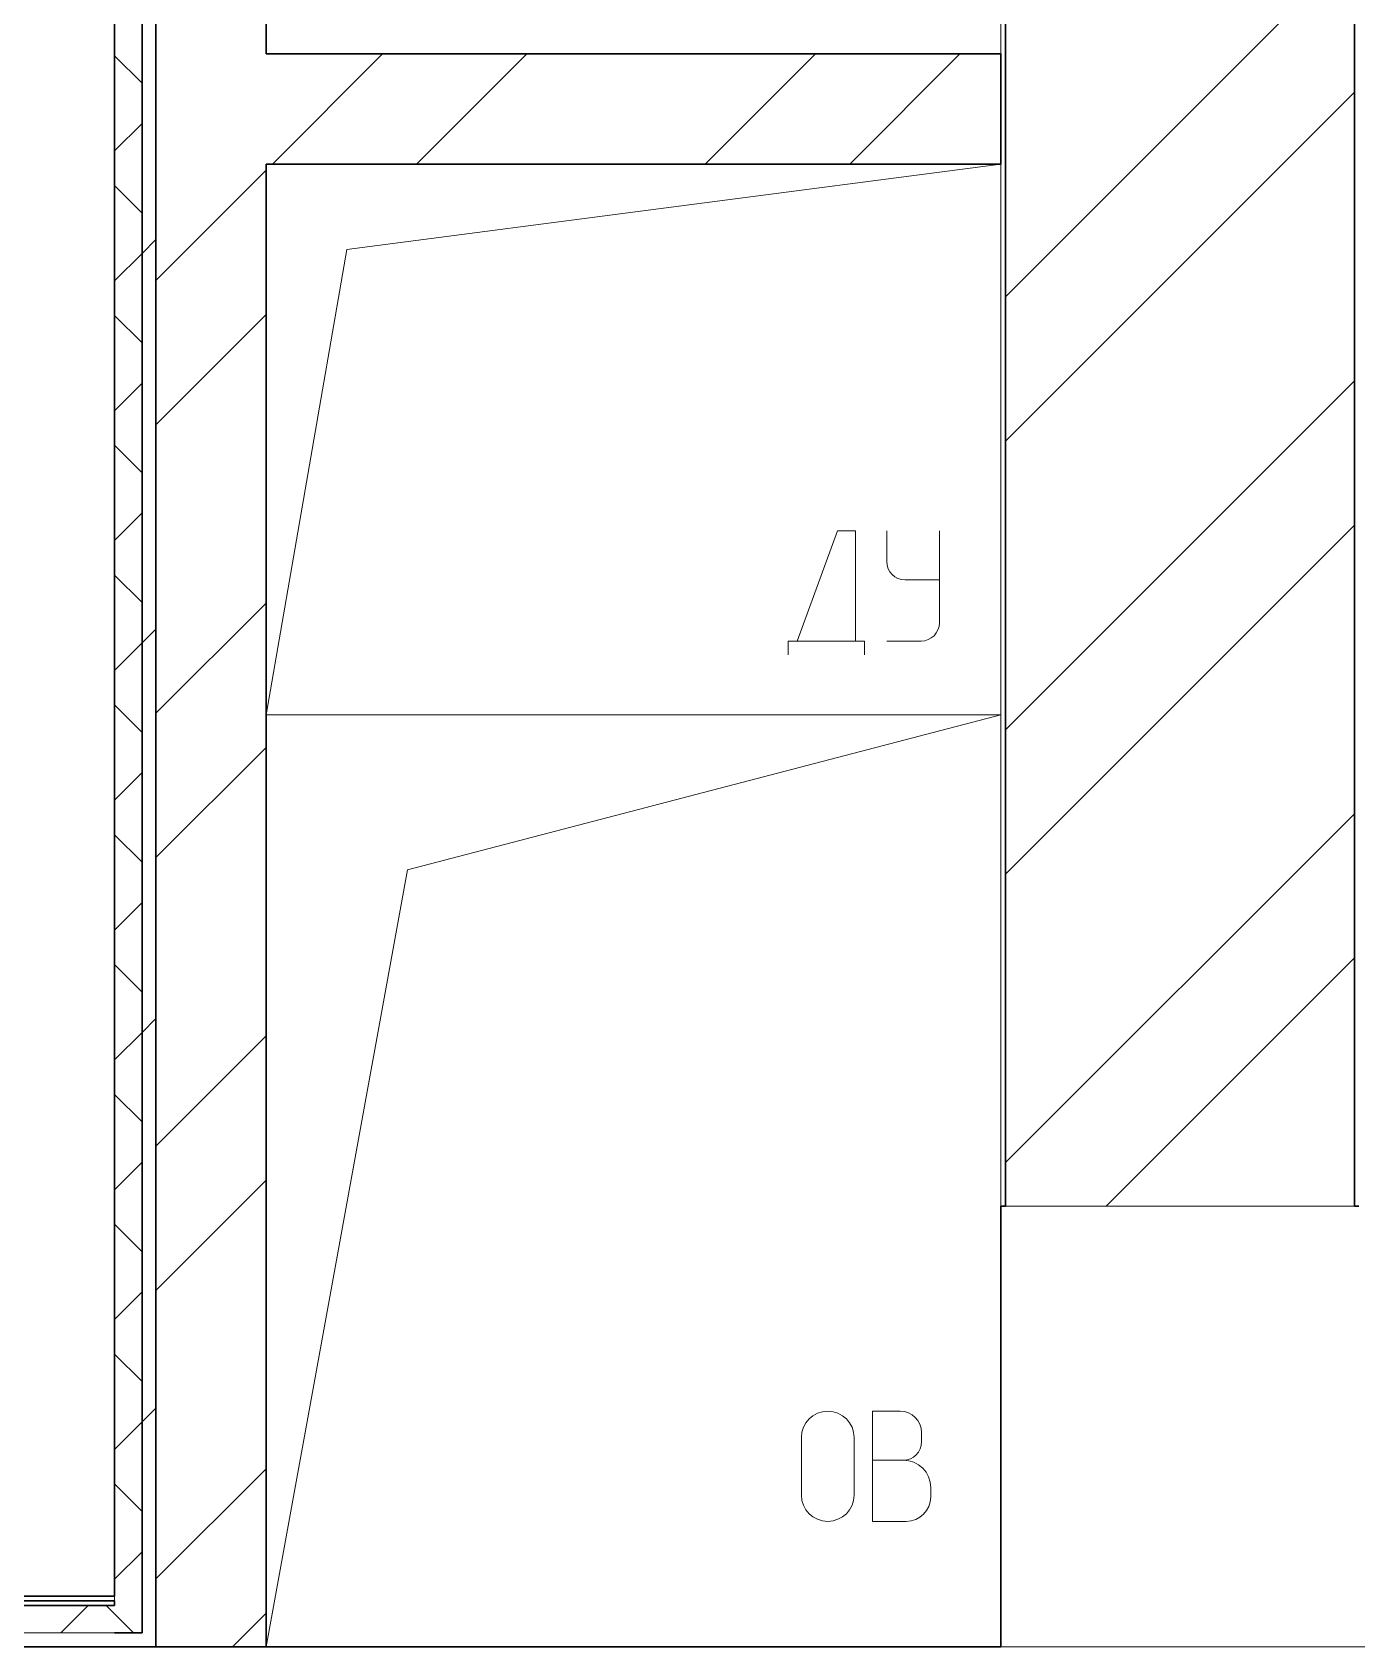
# Model space of a CAD drawing. Header units: millimetres. Extents: x -325553 to 627452, y -28539 to 738858.
# Drawn here: x 130722 to 132164, y 454879 to 456637 of the extents above; entities that cross this region are included whole.
import ezdxf

# ---------------------------------------------------------------- set-up
doc = ezdxf.new("R2010")
doc.units = ezdxf.units.MM
doc.linetypes.add('ADSK_Линия сетки', pattern=[25, 20, -2.5, 0, -2.5])
for name, color, linetype, lineweight in [('Оси', 252, 'Continuous', 9), ('Стены внутренние', 7, 'Continuous', 18), ('Стены наружные', 7, 'Continuous', 18), ('Стены штриховка', 7, 'Continuous', 9)]:
    doc.layers.add(name, color=color, linetype=linetype, lineweight=lineweight)

# ---------------------------------------------------------------- blocks, each defined once
blk = doc.blocks.new('2 этаж')
at = {"color": 251, "lineweight": 18, "true_color": 0x636466}
for p, q in [((130324.1, 18482.7), (131036, 18575.7)), ((131036, 18575.7), (131036, 17975.7)), ((130236, 17975.7), (130324.1, 18482.7)), ((130858.1, 18176.1), (130814.4, 18056.1)), ((130877.7, 18176.1), (130858.1, 18176.1)), ((130877.7, 18056.1), (130877.7, 18176.1)), ((130911.8, 18142.7), (130911.8, 18176.1)), ((130969.2, 18076.1), (130969.2, 18176.1)), ((130969.2, 18122.7), (130931.8, 18122.7)), ((130804.4, 18056.1), (130804.4, 18041.1)), ((130814.4, 18056.1), (130804.4, 18056.1)), ((130814.4, 18056.1), (130877.7, 18056.1)), ((130877.7, 18056.1), (130887.7, 18056.1)), ((130887.7, 18056.1), (130887.7, 18041.1)), ((130911.8, 18056.1), (130949.2, 18056.1)), ((131036, 17975.7), (130236, 17975.7)), ((130236, 17975.7), (131036, 17975.7)), ((131036, 17975.7), (130390.1, 17806.9)), ((131036, 17975.7), (131036, 17440.7)), ((130236, 16960.7), (130390.1, 17806.9)), ((130926.5, 17217.2), (130896.5, 17217.2)), ((130896.5, 17217.2), (130896.5, 17097.2)), ((130818.9, 17125.9), (130818.9, 17188.5)), ((130876.3, 17125.9), (130876.3, 17188.5)), ((130949.8, 17183.9), (130949.8, 17193.9)), ((130929.8, 17163.9), (130896.5, 17163.9)), ((130959.8, 17123.9), (130959.8, 17133.9)), ((130896.5, 17097.2), (130933.1, 17097.2))]:
    blk.add_line(p, q, dxfattribs=at)
for centre, radius, start, end in [((130931.8, 18142.7), 20, 180, 270), ((130949.2, 18076.1), 20, 270, 0), ((130847.6, 17188.5), 28.7, 0, 180), ((130926.5, 17193.9), 23.3, 0, 90), ((130929.8, 17183.9), 20, 270, 0), ((130929.8, 17133.9), 30, 0, 90), ((130847.6, 17125.9), 28.7, 180, 0), ((130933.1, 17123.9), 26.7, 270, 0)]:
    blk.add_arc(centre, radius, start, end, dxfattribs=at)
at = {"layer": 'Оси', "color": 251, "linetype": 'ADSK_Линия сетки', "ltscale": 100, "true_color": 0x636466}
blk.add_line((165326, 16960.7), (93603.7, 16960.7), dxfattribs=at)
at = {"layer": 'Стены внутренние', "color": 251, "true_color": 0x636466}
for p, q in [((131036, 18695.7), (131036, 19190.7)), ((131036, 17440.7), (131036, 18575.7)), ((131421, 17440.7), (131041, 17440.7))]:
    blk.add_line(p, q, dxfattribs=at)
at = {"layer": 'Стены внутренние', "color": 251, "lineweight": 30, "true_color": 0x636466}
for p, q in [((131036, 17440.7), (131036, 16960.7)), ((131041, 17440.7), (131036, 17440.7)), ((131426, 17440.7), (131421, 17440.7)), ((129796, 16960.7), (130116, 16960.7)), ((130236, 16960.7), (131036, 16960.7))]:
    blk.add_line(p, q, dxfattribs=at)
at = {"layer": 'Стены наружные', "color": 251, "lineweight": 30, "true_color": 0x636466}
for p, q in [((130071, 17015.7), (130071, 19620.7)), ((130101, 16975.7), (130101, 19620.7)), ((130116, 19605.7), (130116, 16960.7)), ((130236, 19485.7), (130236, 18695.7)), ((131041, 19190.7), (131041, 17440.7)), ((131421, 19190.7), (131421, 17440.7)), ((130236, 18695.7), (131036, 18695.7)), ((131036, 18575.7), (131036, 18695.7)), ((131036, 18575.7), (130236, 18575.7)), ((130236, 18575.7), (130236, 16960.7)), ((130071, 17015.7), (112936, 17015.7)), ((112936, 17010.7), (130071, 17010.7)), ((129796, 17005.7), (130071, 17005.7)), ((130071, 17005.7), (130071, 17010.7)), ((130101, 16975.7), (130071, 16975.7)), ((130236, 16960.7), (129796, 16960.7)), ((130116, 16960.7), (130116, 16960.7))]:
    blk.add_line(p, q, dxfattribs=at)
at = {"layer": 'Стены наружные', "color": 251, "linetype": 'Continuous', "lineweight": 9, "true_color": 0x636466}
for p, q in [((131041, 18431), (131421, 18811)), ((131041, 18431), (131421, 18811)), ((130101, 18663.6), (130071, 18693.6)), ((130242.9, 18575.7), (130362.9, 18695.7)), ((130400, 18575.7), (130520, 18695.7)), ((130714.3, 18575.7), (130834.3, 18695.7)), ((130871.5, 18575.7), (130991.5, 18695.7)), ((131041, 18273.8), (131421, 18653.8)), ((131041, 18273.8), (131421, 18653.8)), ((130071, 18589.9), (130101, 18619.9)), ((130101, 18522.2), (130071, 18552.2)), ((130116, 18448.9), (130236, 18568.9)), ((130101, 18478.4), (130116, 18493.4)), ((130071, 18448.4), (130101, 18478.4)), ((130116, 18291.7), (130236, 18411.7)), ((130101, 18380.8), (130071, 18410.8)), ((130071, 18307), (130101, 18337)), ((131041, 17959.5), (131421, 18339.5)), ((131041, 17959.5), (131421, 18339.5)), ((130101, 18239.4), (130071, 18269.4)), ((130071, 18165.6), (130101, 18195.6)), ((131041, 17802.3), (131421, 18182.3)), ((131041, 17802.3), (131421, 18182.3)), ((130101, 18098), (130071, 18128)), ((130116, 17977.4), (130236, 18097.4)), ((130101, 18054.2), (130116, 18069.2)), ((130071, 18024.2), (130101, 18054.2)), ((130101, 17956.5), (130071, 17986.5)), ((130116, 17820.3), (130236, 17940.3)), ((130071, 17882.8), (130101, 17912.8)), ((131041, 17488), (131421, 17868)), ((131041, 17488), (131421, 17868)), ((130101, 17815.1), (130071, 17845.1)), ((130071, 17741.3), (130101, 17771.3)), ((131150.9, 17440.7), (131421, 17710.9)), ((131150.9, 17440.7), (131421, 17710.9)), ((130101, 17673.7), (130071, 17703.7)), ((130101, 17629.9), (130116, 17644.9)), ((130071, 17599.9), (130101, 17629.9)), ((130116, 17506), (130236, 17626)), ((130101, 17532.3), (130071, 17562.3)), ((130071, 17458.5), (130101, 17488.5)), ((130116, 17348.8), (130236, 17468.8)), ((130101, 17390.8), (130071, 17420.8)), ((130071, 17317.1), (130101, 17347.1)), ((130101, 17249.4), (130071, 17279.4)), ((130101, 17205.6), (130116, 17220.6)), ((130071, 17175.6), (130101, 17205.6)), ((130116, 17034.5), (130236, 17154.5)), ((130101, 17108), (130071, 17138)), ((130071, 17034.2), (130101, 17064.2)), ((130012.5, 16975.7), (130042.5, 17005.7)), ((130071, 16996.6), (130061.8, 17005.7)), ((130091.8, 16975.7), (130071, 16996.6)), ((130199.4, 16960.7), (130236, 16997.3))]:
    blk.add_line(p, q, dxfattribs=at)
at = {"layer": 'Стены штриховка', "color": 251, "true_color": 0x636466}
for p, q in [((130071, 17010.7), (130071, 17015.7)), ((130071, 16975.7), (129796, 16975.7))]:
    blk.add_line(p, q, dxfattribs=at)

msp = doc.modelspace()

# ---------------------------------------------------------------- block references
msp.add_blockref('2 этаж', (740.6, 437918.3))

doc.saveas('drawing.dxf')
